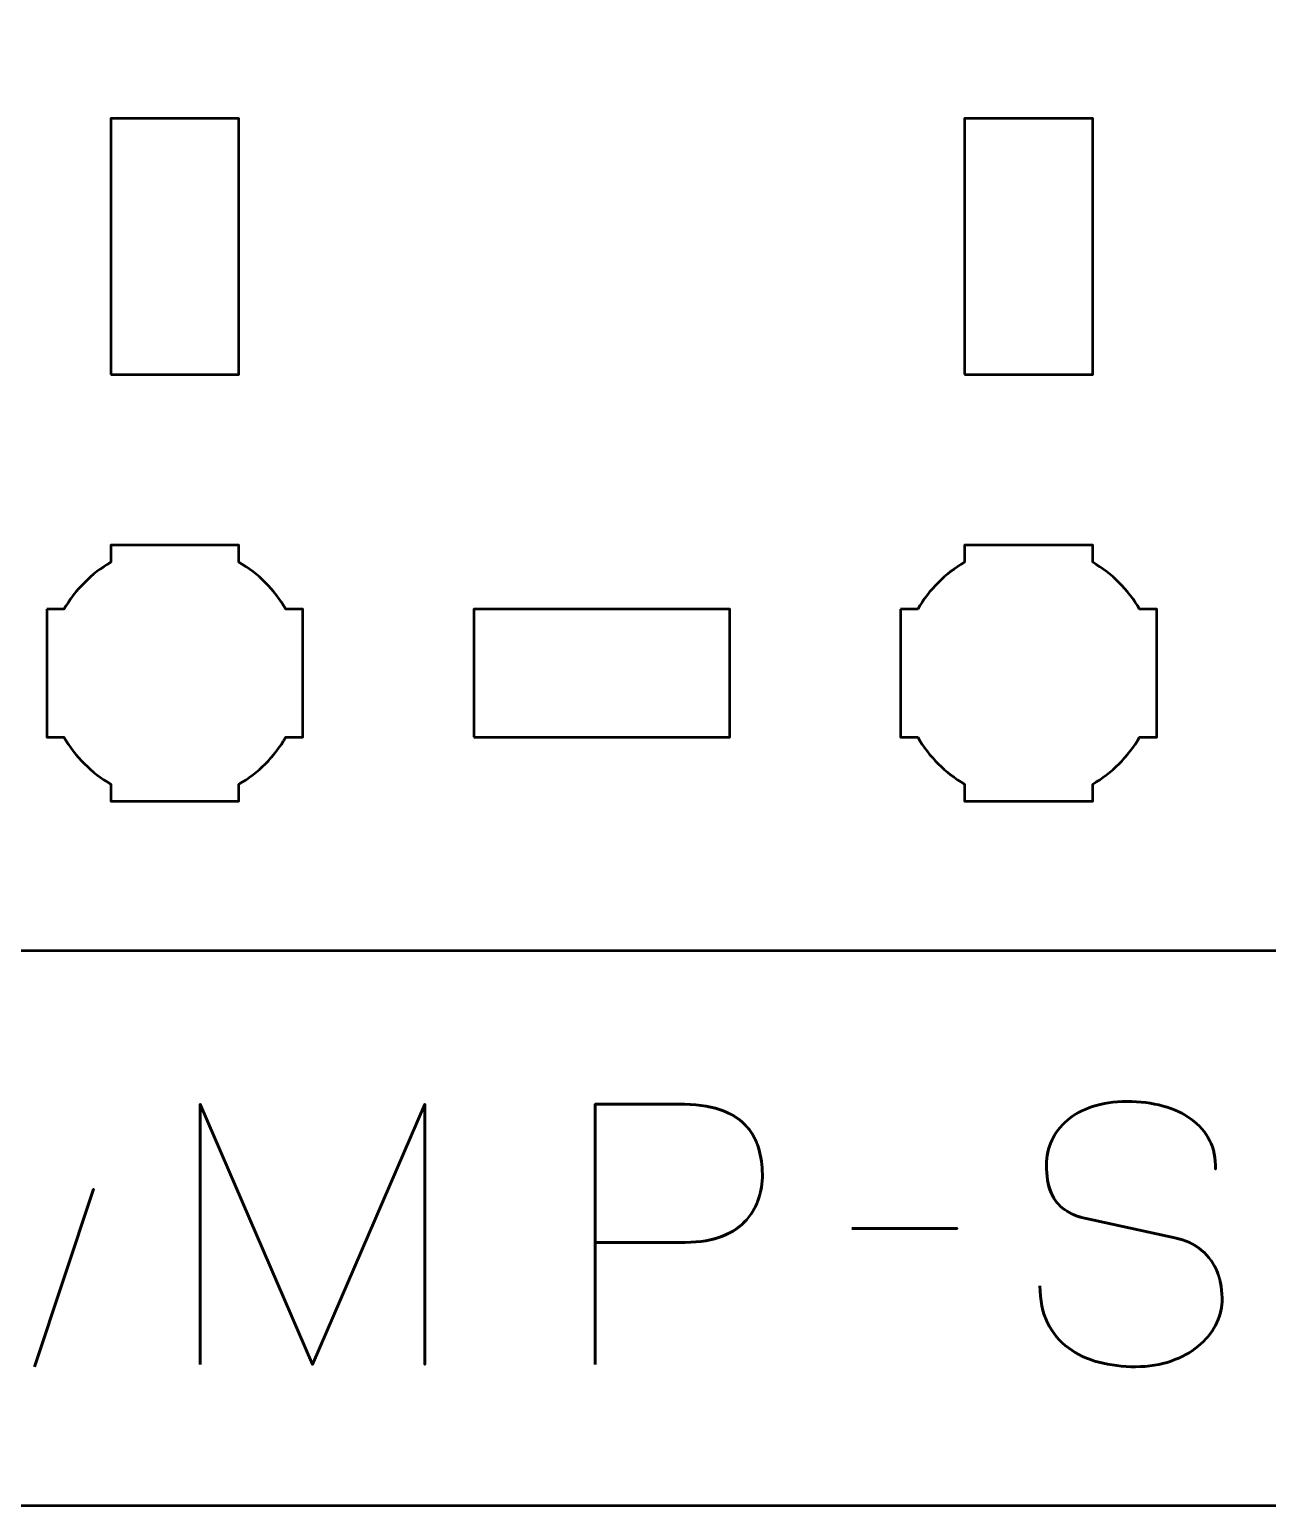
# Model space of a CAD drawing. Header units: centimetres. Extents: x -21 to 0, y -29.7 to 0.
# Drawn here: x -8.041 to -5.14, y -29.7 to -26.242 of the extents above; entities that cross this region are included whole.
import ezdxf

# ---------------------------------------------------------------- set-up
doc = ezdxf.new("R2010")
doc.units = ezdxf.units.CM
doc.header["$MEASUREMENT"] = 0
doc.layers.add('Layer 1', color=7, linetype='Continuous')

msp = doc.modelspace()

# ---------------------------------------------------------------- linework, layer by layer
at = {"layer": 'Layer 1', "lineweight": 53}
for points in [[(-7.85, -27.05003), (-7.55, -27.05003), (-7.55, -26.45003), (-7.85, -26.45003), (-7.85, -27.05003)], [(-5.85, -27.05003), (-5.55, -27.05003), (-5.55, -26.45003), (-5.85, -26.45003), (-5.85, -27.05003)], [(-7, -27.90003), (-6.4, -27.90003), (-6.4, -27.60003), (-7, -27.60003), (-7, -27.90003)]]:
    msp.add_lwpolyline(points, close=True, dxfattribs=at)
at = {"layer": 'Layer 1', "color": 1, "lineweight": 53}
msp.add_open_spline([(-21.00003, -29.19995), (-21.00003, -29.19995), (-21.00003, -5.29992), (-21.00003, -5.29992), (-21.00003, -5.29992), (-21.00003, -5.21709), (-20.93286, -5.14992), (-20.85003, -5.14992), (-20.85003, -5.14992), (-20.7672, -5.14992), (-20.70003, -5.08275), (-20.70003, -4.99992), (-20.70003, -4.99992), (-20.70003, -4.91709), (-20.7672, -4.84992), (-20.85003, -4.84992), (-20.85003, -4.84992), (-20.93286, -4.84992), (-21.00003, -4.78275), (-21.00003, -4.69992), (-21.00003, -4.69992), (-21.00003, -4.61709), (-20.93286, -4.54992), (-20.85003, -4.54992), (-20.85003, -4.54992), (-20.7672, -4.54992), (-20.70003, -4.48275), (-20.70003, -4.39992), (-20.70003, -4.39992), (-20.70003, -4.31709), (-20.7672, -4.24992), (-20.85003, -4.24992), (-20.85003, -4.24992), (-20.93286, -4.24992), (-21.00003, -4.18275), (-21.00003, -4.09992), (-21.00003, -4.09992), (-21.00003, -4.01709), (-20.93286, -3.94992), (-20.85003, -3.94992), (-20.85003, -3.94992), (-20.7672, -3.94992), (-20.70003, -3.88275), (-20.70003, -3.79992), (-20.70003, -3.79992), (-20.70003, -3.71709), (-20.7672, -3.64992), (-20.85003, -3.64992), (-20.85003, -3.64992), (-20.93286, -3.64992), (-21.00003, -3.58275), (-21.00003, -3.49992), (-21.00003, -3.49992), (-21.00003, -3.41709), (-20.93286, -3.34992), (-20.85003, -3.34992), (-20.85003, -3.34992), (-20.7672, -3.34992), (-20.70003, -3.28275), (-20.70003, -3.19992), (-20.70003, -3.19992), (-20.70003, -3.11709), (-20.7672, -3.04992), (-20.85003, -3.04992), (-20.85003, -3.04992), (-20.93286, -3.04992), (-21.00003, -2.98275), (-21.00003, -2.89992), (-21.00003, -2.89992), (-21.00003, -2.81709), (-20.93286, -2.74992), (-20.85003, -2.74992), (-20.85003, -2.74992), (-20.7672, -2.74992), (-20.70003, -2.68275), (-20.70003, -2.59992), (-20.70003, -2.59992), (-20.70003, -2.51709), (-20.7672, -2.44992), (-20.85003, -2.44992), (-20.85003, -2.44992), (-20.93286, -2.44992), (-21.00003, -2.38275), (-21.00003, -2.29992), (-21.00003, -2.29992), (-21.00003, -2.21709), (-20.93286, -2.14992), (-20.85003, -2.14992), (-20.85003, -2.14992), (-20.7672, -2.14992), (-20.70003, -2.08275), (-20.70003, -1.99992), (-20.70003, -1.99992), (-20.70003, -1.91709), (-20.7672, -1.84992), (-20.85003, -1.84992), (-20.85003, -1.84992), (-20.93286, -1.84992), (-21.00003, -1.78275), (-21.00003, -1.69992), (-21.00003, -1.69992), (-21.00003, -1.61709), (-20.93286, -1.54992), (-20.85003, -1.54992), (-20.85003, -1.54992), (-20.7672, -1.54992), (-20.70003, -1.48275), (-20.70003, -1.39992), (-20.70003, -1.39992), (-20.70003, -1.31709), (-20.7672, -1.24992), (-20.85003, -1.24992), (-20.85003, -1.24992), (-20.93286, -1.24992), (-21.00003, -1.18275), (-21.00003, -1.09992), (-21.00003, -1.09992), (-21.00003, -1.09992), (-21.00003, -0.49992), (-21.00003, -0.49992), (-21.00003, -0.49992), (-21.00003, -0.22295), (-20.77694, 0.00004), (-20.49994, 0.00004), (-20.49994, 0.00004), (-20.49994, 0.00004), (-0.50008, 0.00004), (-0.50008, 0.00004), (-0.50008, 0.00004), (-0.22294, 0.00004), (0.00002, -0.22295), (0.00002, -0.49992), (0.00002, -0.49992), (0.00002, -0.49992), (0.00002, -29.19995), (0.00002, -29.19995), (0.00002, -29.19995), (0.00002, -29.47695), (-0.22294, -29.70004), (-0.50008, -29.70004), (-0.50008, -29.70004), (-0.50008, -29.70004), (-20.49994, -29.70004), (-20.49994, -29.70004), (-20.49994, -29.70004), (-20.77694, -29.70004), (-21.00003, -29.47695), (-21.00003, -29.19995)], degree=3, knots=[0, 0, 0, 0, 0.027027, 0.027027, 0.027027, 0.027027, 0.0540541, 0.0540541, 0.0540541, 0.0540541, 0.0810811, 0.0810811, 0.0810811, 0.0810811, 0.1081081, 0.1081081, 0.1081081, 0.1081081, 0.1351351, 0.1351351, 0.1351351, 0.1351351, 0.1621622, 0.1621622, 0.1621622, 0.1621622, 0.1891892, 0.1891892, 0.1891892, 0.1891892, 0.2162162, 0.2162162, 0.2162162, 0.2162162, 0.2432432, 0.2432432, 0.2432432, 0.2432432, 0.2702703, 0.2702703, 0.2702703, 0.2702703, 0.2972973, 0.2972973, 0.2972973, 0.2972973, 0.3243243, 0.3243243, 0.3243243, 0.3243243, 0.3513514, 0.3513514, 0.3513514, 0.3513514, 0.3783784, 0.3783784, 0.3783784, 0.3783784, 0.4054054, 0.4054054, 0.4054054, 0.4054054, 0.4324324, 0.4324324, 0.4324324, 0.4324324, 0.4594595, 0.4594595, 0.4594595, 0.4594595, 0.4864865, 0.4864865, 0.4864865, 0.4864865, 0.5135135, 0.5135135, 0.5135135, 0.5135135, 0.5405405, 0.5405405, 0.5405405, 0.5405405, 0.5675676, 0.5675676, 0.5675676, 0.5675676, 0.5945946, 0.5945946, 0.5945946, 0.5945946, 0.6216216, 0.6216216, 0.6216216, 0.6216216, 0.6486486, 0.6486486, 0.6486486, 0.6486486, 0.6756757, 0.6756757, 0.6756757, 0.6756757, 0.7027027, 0.7027027, 0.7027027, 0.7027027, 0.7297297, 0.7297297, 0.7297297, 0.7297297, 0.7567568, 0.7567568, 0.7567568, 0.7567568, 0.7837838, 0.7837838, 0.7837838, 0.7837838, 0.8108108, 0.8108108, 0.8108108, 0.8108108, 0.8378378, 0.8378378, 0.8378378, 0.8378378, 0.8648649, 0.8648649, 0.8648649, 0.8648649, 0.8918919, 0.8918919, 0.8918919, 0.8918919, 0.9189189, 0.9189189, 0.9189189, 0.9189189, 0.9459459, 0.9459459, 0.9459459, 0.9459459, 0.972973, 0.972973, 0.972973, 0.972973, 1, 1, 1, 1], dxfattribs=at)
at = {"layer": 'Layer 1', "color": 3, "lineweight": 53}
msp.add_open_spline([(-10.35, -27.90003), (-10.35, -27.90003), (-10.35, -23.60003), (-10.35, -23.60003), (-10.35, -23.60003), (-10.35, -23.32394), (-10.12609, -23.10003), (-9.85, -23.10003), (-9.85, -23.10003), (-9.85, -23.10003), (-1.55, -23.10003), (-1.55, -23.10003), (-1.55, -23.10003), (-1.27391, -23.10003), (-1.05, -23.32394), (-1.05, -23.60003), (-1.05, -23.60003), (-1.05, -23.60003), (-1.05, -27.90003), (-1.05, -27.90003), (-1.05, -27.90003), (-1.05, -28.17612), (-1.27391, -28.40003), (-1.55, -28.40003), (-1.55, -28.40003), (-1.55, -28.40003), (-9.85, -28.40003), (-9.85, -28.40003), (-9.85, -28.40003), (-10.12609, -28.40003), (-10.35, -28.17612), (-10.35, -27.90003)], degree=3, knots=[0, 0, 0, 0, 0.125, 0.125, 0.125, 0.125, 0.25, 0.25, 0.25, 0.25, 0.375, 0.375, 0.375, 0.375, 0.5, 0.5, 0.5, 0.5, 0.625, 0.625, 0.625, 0.625, 0.75, 0.75, 0.75, 0.75, 0.875, 0.875, 0.875, 0.875, 1, 1, 1, 1], dxfattribs=at)
at = {"layer": 'Layer 1', "lineweight": 53}
for points in [[(-8, -27.60003), (-8, -27.60003), (-7.95985, -27.60003), (-7.95985, -27.60003), (-7.95985, -27.60003), (-7.9335, -27.5545), (-7.89553, -27.51653), (-7.85, -27.49018), (-7.85, -27.49018), (-7.85, -27.49018), (-7.85, -27.45003), (-7.85, -27.45003), (-7.85, -27.45003), (-7.85, -27.45003), (-7.7, -27.45003), (-7.7, -27.45003), (-7.7, -27.45003), (-7.7, -27.45003), (-7.55, -27.45003), (-7.55, -27.45003), (-7.55, -27.45003), (-7.55, -27.45003), (-7.55, -27.49018), (-7.55, -27.49018), (-7.55, -27.49018), (-7.50447, -27.51653), (-7.4665, -27.5545), (-7.44015, -27.60003), (-7.44015, -27.60003), (-7.44015, -27.60003), (-7.4, -27.60003), (-7.4, -27.60003), (-7.4, -27.60003), (-7.4, -27.60003), (-7.4, -27.75003), (-7.4, -27.75003), (-7.4, -27.75003), (-7.4, -27.75003), (-7.4, -27.90003), (-7.4, -27.90003), (-7.4, -27.90003), (-7.4, -27.90003), (-7.44015, -27.90003), (-7.44015, -27.90003), (-7.44015, -27.90003), (-7.4665, -27.94556), (-7.50447, -27.98353), (-7.55, -28.00988), (-7.55, -28.00988), (-7.55, -28.00988), (-7.55, -28.05003), (-7.55, -28.05003), (-7.55, -28.05003), (-7.55, -28.05003), (-7.7, -28.05003), (-7.7, -28.05003), (-7.7, -28.05003), (-7.7, -28.05003), (-7.85, -28.05003), (-7.85, -28.05003), (-7.85, -28.05003), (-7.85, -28.05003), (-7.85, -28.00988), (-7.85, -28.00988), (-7.85, -28.00988), (-7.89553, -27.98353), (-7.9335, -27.94556), (-7.95985, -27.90003), (-7.95985, -27.90003), (-7.95985, -27.90003), (-8, -27.90003), (-8, -27.90003), (-8, -27.90003), (-8, -27.90003), (-8, -27.75003), (-8, -27.75003), (-8, -27.75003), (-8, -27.75003), (-8, -27.60003), (-8, -27.60003)], [(-6, -27.60003), (-6, -27.60003), (-5.95985, -27.60003), (-5.95985, -27.60003), (-5.95985, -27.60003), (-5.9335, -27.5545), (-5.89553, -27.51653), (-5.85, -27.49018), (-5.85, -27.49018), (-5.85, -27.49018), (-5.85, -27.45003), (-5.85, -27.45003), (-5.85, -27.45003), (-5.85, -27.45003), (-5.7, -27.45003), (-5.7, -27.45003), (-5.7, -27.45003), (-5.7, -27.45003), (-5.55, -27.45003), (-5.55, -27.45003), (-5.55, -27.45003), (-5.55, -27.45003), (-5.55, -27.49018), (-5.55, -27.49018), (-5.55, -27.49018), (-5.50447, -27.51653), (-5.4665, -27.5545), (-5.44015, -27.60003), (-5.44015, -27.60003), (-5.44015, -27.60003), (-5.4, -27.60003), (-5.4, -27.60003), (-5.4, -27.60003), (-5.4, -27.60003), (-5.4, -27.75003), (-5.4, -27.75003), (-5.4, -27.75003), (-5.4, -27.75003), (-5.4, -27.90003), (-5.4, -27.90003), (-5.4, -27.90003), (-5.4, -27.90003), (-5.44015, -27.90003), (-5.44015, -27.90003), (-5.44015, -27.90003), (-5.4665, -27.94556), (-5.50447, -27.98353), (-5.55, -28.00988), (-5.55, -28.00988), (-5.55, -28.00988), (-5.55, -28.05003), (-5.55, -28.05003), (-5.55, -28.05003), (-5.55, -28.05003), (-5.7, -28.05003), (-5.7, -28.05003), (-5.7, -28.05003), (-5.7, -28.05003), (-5.85, -28.05003), (-5.85, -28.05003), (-5.85, -28.05003), (-5.85, -28.05003), (-5.85, -28.00988), (-5.85, -28.00988), (-5.85, -28.00988), (-5.89553, -27.98353), (-5.9335, -27.94556), (-5.95985, -27.90003), (-5.95985, -27.90003), (-5.95985, -27.90003), (-6, -27.90003), (-6, -27.90003), (-6, -27.90003), (-6, -27.90003), (-6, -27.75003), (-6, -27.75003), (-6, -27.75003), (-6, -27.75003), (-6, -27.60003), (-6, -27.60003)]]:
    msp.add_open_spline(points, degree=3, knots=[0, 0, 0, 0, 0.05, 0.05, 0.05, 0.05, 0.1, 0.1, 0.1, 0.1, 0.15, 0.15, 0.15, 0.15, 0.2, 0.2, 0.2, 0.2, 0.25, 0.25, 0.25, 0.25, 0.3, 0.3, 0.3, 0.3, 0.35, 0.35, 0.35, 0.35, 0.4, 0.4, 0.4, 0.4, 0.45, 0.45, 0.45, 0.45, 0.5, 0.5, 0.5, 0.5, 0.55, 0.55, 0.55, 0.55, 0.6, 0.6, 0.6, 0.6, 0.65, 0.65, 0.65, 0.65, 0.7, 0.7, 0.7, 0.7, 0.75, 0.75, 0.75, 0.75, 0.8, 0.8, 0.8, 0.8, 0.85, 0.85, 0.85, 0.85, 0.9, 0.9, 0.9, 0.9, 0.95, 0.95, 0.95, 0.95, 1, 1, 1, 1], dxfattribs=at)
at = {"layer": 'Layer 1', "color": 5, "lineweight": 53}
for points, knots in [([(-7.64048, -29.36992), (-7.64048, -29.36992), (-7.64048, -28.75947), (-7.64048, -28.75947), (-7.64048, -28.75947), (-7.64048, -28.75947), (-7.37801, -29.36992), (-7.37801, -29.36992), (-7.37801, -29.36992), (-7.37801, -29.36992), (-7.1147, -28.75947), (-7.1147, -28.75947), (-7.1147, -28.75947), (-7.1147, -28.75947), (-7.1147, -29.36992), (-7.1147, -29.36992), (-7.1147, -29.36992), (-7.1147, -29.36992), (-7.1147, -28.75947), (-7.1147, -28.75947), (-7.1147, -28.75947), (-7.1147, -28.75947), (-7.37801, -29.36992), (-7.37801, -29.36992), (-7.37801, -29.36992), (-7.37801, -29.36992), (-7.64048, -28.75947), (-7.64048, -28.75947), (-7.64048, -28.75947), (-7.64048, -28.75947), (-7.64048, -29.36992), (-7.64048, -29.36992)], [0, 0, 0, 0, 0.125, 0.125, 0.125, 0.125, 0.25, 0.25, 0.25, 0.25, 0.375, 0.375, 0.375, 0.375, 0.5, 0.5, 0.5, 0.5, 0.625, 0.625, 0.625, 0.625, 0.75, 0.75, 0.75, 0.75, 0.875, 0.875, 0.875, 0.875, 1, 1, 1, 1]), ([(-6.71507, -29.36992), (-6.71507, -29.36992), (-6.71507, -28.75947), (-6.71507, -28.75947), (-6.71507, -28.75947), (-6.71507, -28.75947), (-6.52034, -28.75947), (-6.52034, -28.75947), (-6.52034, -28.75947), (-6.48139, -28.75961), (-6.44936, -28.76399), (-6.4241, -28.77245), (-6.4241, -28.77245), (-6.39898, -28.78078), (-6.37922, -28.79235), (-6.36497, -28.80703), (-6.36497, -28.80703), (-6.35072, -28.82156), (-6.34056, -28.83821), (-6.33435, -28.85698), (-6.33435, -28.85698), (-6.32828, -28.87575), (-6.32475, -28.89536), (-6.32391, -28.9161), (-6.32391, -28.9161), (-6.32292, -28.93685), (-6.32532, -28.95717), (-6.33096, -28.97692), (-6.33096, -28.97692), (-6.33675, -28.99668), (-6.34649, -29.0146), (-6.36046, -29.03069), (-6.36046, -29.03069), (-6.37428, -29.04677), (-6.39305, -29.05962), (-6.41662, -29.06907), (-6.41662, -29.06907), (-6.44018, -29.07867), (-6.46939, -29.08346), (-6.50425, -29.08375), (-6.50425, -29.08375), (-6.50425, -29.08375), (-6.71507, -29.08375), (-6.71507, -29.08375), (-6.71507, -29.08375), (-6.71507, -29.08375), (-6.50425, -29.08375), (-6.50425, -29.08375), (-6.50425, -29.08375), (-6.4701, -29.08346), (-6.44117, -29.07867), (-6.41775, -29.06907), (-6.41775, -29.06907), (-6.39418, -29.05962), (-6.37541, -29.04677), (-6.3613, -29.03069), (-6.3613, -29.03069), (-6.34733, -29.0146), (-6.33731, -28.99668), (-6.33139, -28.97692), (-6.33139, -28.97692), (-6.32546, -28.95717), (-6.32292, -28.93685), (-6.32391, -28.9161), (-6.32391, -28.9161), (-6.32475, -28.89536), (-6.32828, -28.87575), (-6.33463, -28.85698), (-6.33463, -28.85698), (-6.34084, -28.83821), (-6.35128, -28.82156), (-6.36554, -28.80703), (-6.36554, -28.80703), (-6.37993, -28.79235), (-6.39968, -28.78078), (-6.4248, -28.77245), (-6.4248, -28.77245), (-6.45006, -28.76399), (-6.48181, -28.75961), (-6.52034, -28.75947), (-6.52034, -28.75947), (-6.52034, -28.75947), (-6.71507, -28.75947), (-6.71507, -28.75947), (-6.71507, -28.75947), (-6.71507, -28.75947), (-6.71507, -29.36992), (-6.71507, -29.36992)], [0, 0, 0, 0, 0.0454545, 0.0454545, 0.0454545, 0.0454545, 0.0909091, 0.0909091, 0.0909091, 0.0909091, 0.1363636, 0.1363636, 0.1363636, 0.1363636, 0.1818182, 0.1818182, 0.1818182, 0.1818182, 0.2272727, 0.2272727, 0.2272727, 0.2272727, 0.2727273, 0.2727273, 0.2727273, 0.2727273, 0.3181818, 0.3181818, 0.3181818, 0.3181818, 0.3636364, 0.3636364, 0.3636364, 0.3636364, 0.4090909, 0.4090909, 0.4090909, 0.4090909, 0.4545455, 0.4545455, 0.4545455, 0.4545455, 0.5, 0.5, 0.5, 0.5, 0.5454545, 0.5454545, 0.5454545, 0.5454545, 0.5909091, 0.5909091, 0.5909091, 0.5909091, 0.6363636, 0.6363636, 0.6363636, 0.6363636, 0.6818182, 0.6818182, 0.6818182, 0.6818182, 0.7272727, 0.7272727, 0.7272727, 0.7272727, 0.7727273, 0.7727273, 0.7727273, 0.7727273, 0.8181818, 0.8181818, 0.8181818, 0.8181818, 0.8636364, 0.8636364, 0.8636364, 0.8636364, 0.9090909, 0.9090909, 0.9090909, 0.9090909, 0.9545455, 0.9545455, 0.9545455, 0.9545455, 1, 1, 1, 1]), ([(-5.67366, -29.18535), (-5.67338, -29.21907), (-5.66745, -29.248), (-5.6556, -29.27213), (-5.6556, -29.27213), (-5.64389, -29.29612), (-5.62752, -29.31573), (-5.60691, -29.33097), (-5.60691, -29.33097), (-5.58617, -29.34607), (-5.56232, -29.35722), (-5.53537, -29.36442), (-5.53537, -29.36442), (-5.50856, -29.37147), (-5.47977, -29.375), (-5.44929, -29.375), (-5.44929, -29.375), (-5.41853, -29.37486), (-5.39087, -29.37034), (-5.36618, -29.36174), (-5.36618, -29.36174), (-5.34162, -29.35313), (-5.3206, -29.34156), (-5.30296, -29.32702), (-5.30296, -29.32702), (-5.28546, -29.31249), (-5.27191, -29.29626), (-5.26232, -29.2782), (-5.26232, -29.2782), (-5.25272, -29.26014), (-5.24764, -29.24165), (-5.24694, -29.2226), (-5.24694, -29.2226), (-5.24609, -29.19762), (-5.24976, -29.17476), (-5.2578, -29.15416), (-5.2578, -29.15416), (-5.26585, -29.13356), (-5.27826, -29.11634), (-5.29506, -29.10223), (-5.29506, -29.10223), (-5.31171, -29.08812), (-5.33273, -29.07824), (-5.35785, -29.07274), (-5.35785, -29.07274), (-5.35785, -29.07274), (-5.56529, -29.02787), (-5.56529, -29.02787), (-5.56529, -29.02787), (-5.58476, -29.02377), (-5.60155, -29.01686), (-5.61538, -29.00726), (-5.61538, -29.00726), (-5.62921, -28.99753), (-5.63993, -28.98412), (-5.64727, -28.96691), (-5.64727, -28.96691), (-5.65461, -28.94983), (-5.65842, -28.9281), (-5.65842, -28.90171), (-5.65842, -28.90171), (-5.65842, -28.88167), (-5.65433, -28.86276), (-5.646, -28.84498), (-5.646, -28.84498), (-5.63782, -28.8272), (-5.62568, -28.81154), (-5.60974, -28.79771), (-5.60974, -28.79771), (-5.59379, -28.78402), (-5.57403, -28.7733), (-5.55061, -28.76554), (-5.55061, -28.76554), (-5.52704, -28.75764), (-5.50009, -28.75369), (-5.46961, -28.75354), (-5.46961, -28.75354), (-5.43899, -28.75354), (-5.41091, -28.75707), (-5.38523, -28.76413), (-5.38523, -28.76413), (-5.35969, -28.77118), (-5.33753, -28.78134), (-5.3189, -28.79489), (-5.3189, -28.79489), (-5.30028, -28.80844), (-5.28588, -28.82509), (-5.27601, -28.84456), (-5.27601, -28.84456), (-5.26613, -28.86418), (-5.26147, -28.88661), (-5.26218, -28.91187), (-5.26218, -28.91187), (-5.26147, -28.88661), (-5.26613, -28.86418), (-5.27601, -28.84456), (-5.27601, -28.84456), (-5.28588, -28.82509), (-5.30028, -28.80844), (-5.3189, -28.79489), (-5.3189, -28.79489), (-5.33753, -28.78134), (-5.35969, -28.77118), (-5.38523, -28.76413), (-5.38523, -28.76413), (-5.41091, -28.75707), (-5.43899, -28.75354), (-5.46961, -28.75354), (-5.46961, -28.75354), (-5.50009, -28.75369), (-5.52704, -28.75764), (-5.55061, -28.76554), (-5.55061, -28.76554), (-5.57403, -28.7733), (-5.59379, -28.78402), (-5.60974, -28.79771), (-5.60974, -28.79771), (-5.62568, -28.81154), (-5.63782, -28.8272), (-5.646, -28.84498), (-5.646, -28.84498), (-5.65433, -28.86276), (-5.65842, -28.88167), (-5.65842, -28.90171), (-5.65842, -28.90171), (-5.65842, -28.9281), (-5.65475, -28.94983), (-5.6477, -28.96676), (-5.6477, -28.96676), (-5.6405, -28.98384), (-5.62992, -28.9971), (-5.61609, -29.00684), (-5.61609, -29.00684), (-5.60226, -29.01644), (-5.58532, -29.02349), (-5.56529, -29.02787), (-5.56529, -29.02787), (-5.56529, -29.02787), (-5.35785, -29.07274), (-5.35785, -29.07274), (-5.35785, -29.07274), (-5.33217, -29.07824), (-5.311, -29.08812), (-5.29435, -29.10223), (-5.29435, -29.10223), (-5.27756, -29.11634), (-5.26528, -29.13356), (-5.25738, -29.15416), (-5.25738, -29.15416), (-5.24962, -29.17476), (-5.24609, -29.19762), (-5.24694, -29.2226), (-5.24694, -29.2226), (-5.24764, -29.24165), (-5.25272, -29.26014), (-5.26232, -29.2782), (-5.26232, -29.2782), (-5.27191, -29.29626), (-5.28546, -29.31249), (-5.30296, -29.32702), (-5.30296, -29.32702), (-5.3206, -29.34156), (-5.34162, -29.35313), (-5.36618, -29.36174), (-5.36618, -29.36174), (-5.39087, -29.37034), (-5.41853, -29.37486), (-5.44929, -29.375), (-5.44929, -29.375), (-5.47977, -29.375), (-5.50856, -29.37147), (-5.53537, -29.36442), (-5.53537, -29.36442), (-5.56232, -29.35722), (-5.58617, -29.34607), (-5.60691, -29.33097), (-5.60691, -29.33097), (-5.62752, -29.31573), (-5.64389, -29.29612), (-5.6556, -29.27213), (-5.6556, -29.27213), (-5.66745, -29.248), (-5.67338, -29.21907), (-5.67366, -29.18535)], [0, 0, 0, 0, 0.0217391, 0.0217391, 0.0217391, 0.0217391, 0.0434783, 0.0434783, 0.0434783, 0.0434783, 0.0652174, 0.0652174, 0.0652174, 0.0652174, 0.0869565, 0.0869565, 0.0869565, 0.0869565, 0.1086957, 0.1086957, 0.1086957, 0.1086957, 0.1304348, 0.1304348, 0.1304348, 0.1304348, 0.1521739, 0.1521739, 0.1521739, 0.1521739, 0.173913, 0.173913, 0.173913, 0.173913, 0.1956522, 0.1956522, 0.1956522, 0.1956522, 0.2173913, 0.2173913, 0.2173913, 0.2173913, 0.2391304, 0.2391304, 0.2391304, 0.2391304, 0.2608696, 0.2608696, 0.2608696, 0.2608696, 0.2826087, 0.2826087, 0.2826087, 0.2826087, 0.3043478, 0.3043478, 0.3043478, 0.3043478, 0.326087, 0.326087, 0.326087, 0.326087, 0.3478261, 0.3478261, 0.3478261, 0.3478261, 0.3695652, 0.3695652, 0.3695652, 0.3695652, 0.3913043, 0.3913043, 0.3913043, 0.3913043, 0.4130435, 0.4130435, 0.4130435, 0.4130435, 0.4347826, 0.4347826, 0.4347826, 0.4347826, 0.4565217, 0.4565217, 0.4565217, 0.4565217, 0.4782609, 0.4782609, 0.4782609, 0.4782609, 0.5, 0.5, 0.5, 0.5, 0.5217391, 0.5217391, 0.5217391, 0.5217391, 0.5434783, 0.5434783, 0.5434783, 0.5434783, 0.5652174, 0.5652174, 0.5652174, 0.5652174, 0.5869565, 0.5869565, 0.5869565, 0.5869565, 0.6086957, 0.6086957, 0.6086957, 0.6086957, 0.6304348, 0.6304348, 0.6304348, 0.6304348, 0.6521739, 0.6521739, 0.6521739, 0.6521739, 0.673913, 0.673913, 0.673913, 0.673913, 0.6956522, 0.6956522, 0.6956522, 0.6956522, 0.7173913, 0.7173913, 0.7173913, 0.7173913, 0.7391304, 0.7391304, 0.7391304, 0.7391304, 0.7608696, 0.7608696, 0.7608696, 0.7608696, 0.7826087, 0.7826087, 0.7826087, 0.7826087, 0.8043478, 0.8043478, 0.8043478, 0.8043478, 0.826087, 0.826087, 0.826087, 0.826087, 0.8478261, 0.8478261, 0.8478261, 0.8478261, 0.8695652, 0.8695652, 0.8695652, 0.8695652, 0.8913043, 0.8913043, 0.8913043, 0.8913043, 0.9130435, 0.9130435, 0.9130435, 0.9130435, 0.9347826, 0.9347826, 0.9347826, 0.9347826, 0.9565217, 0.9565217, 0.9565217, 0.9565217, 0.9782609, 0.9782609, 0.9782609, 0.9782609, 1, 1, 1, 1]), ([(-8.02882, -29.37556), (-8.02882, -29.37556), (-7.89053, -28.95901), (-7.89053, -28.95901), (-7.89053, -28.95901), (-7.89053, -28.95901), (-8.02882, -29.37556), (-8.02882, -29.37556)], [0, 0, 0, 0, 0.5, 0.5, 0.5, 0.5, 1, 1, 1, 1]), ([(-6.11393, -29.05073), (-6.11393, -29.05073), (-5.86755, -29.05073), (-5.86755, -29.05073), (-5.86755, -29.05073), (-5.86755, -29.05073), (-6.11393, -29.05073), (-6.11393, -29.05073)], [0, 0, 0, 0, 0.5, 0.5, 0.5, 0.5, 1, 1, 1, 1])]:
    msp.add_open_spline(points, degree=3, knots=knots, dxfattribs=at)

doc.saveas('drawing.dxf')
